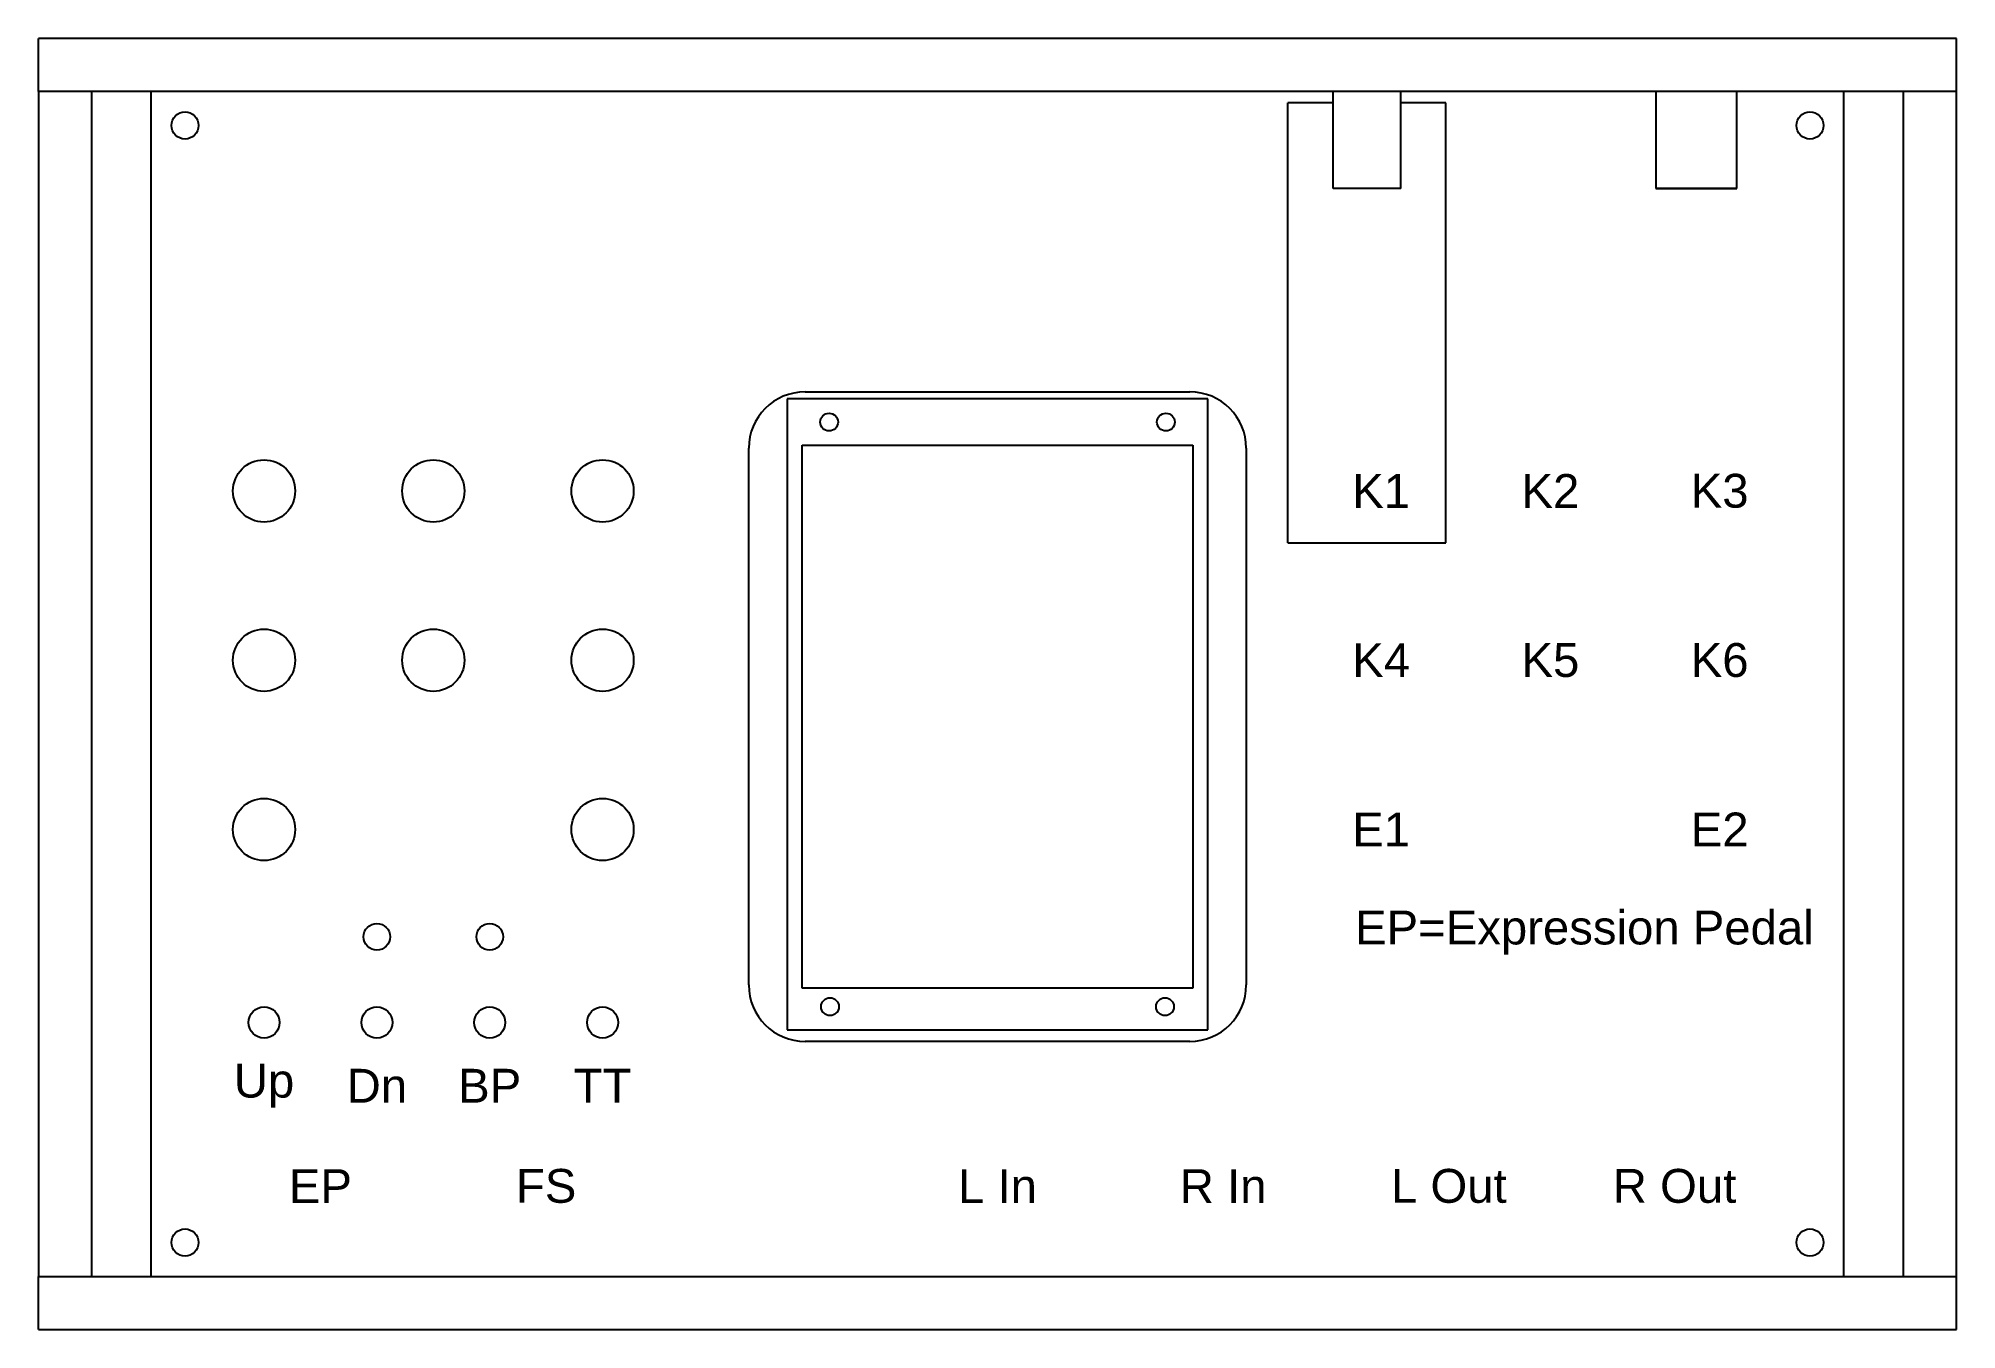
# Model space of a CAD drawing. Header units: inches. Extents: x -0.5 to 8, y -0.24 to 5.49.
import ezdxf

# ---------------------------------------------------------------- set-up
doc = ezdxf.new("R2010")
doc.units = ezdxf.units.IN
doc.layers.get('0').update_dxf_attribs({"lineweight": 25})
for name, color, linetype, lineweight in [('Cuts', 1, 'Continuous', 25), ('Legend', 4, 'Continuous', 25), ('Legend 2', 4, 'Continuous', 25), ('Module', 2, 'Continuous', 25), ('PCB', 3, 'Continuous', 25)]:
    doc.layers.add(name, color=color, linetype=linetype, lineweight=lineweight)
doc.styles.add('textstyle3', font='arial.ttf')

# ---------------------------------------------------------------- blocks, each defined once
blk = doc.blocks.new('Display')
at = {"layer": 'Cuts'}
for p, q in [((-0.8523, 2.7244), (0.8523, 2.7244)), ((-1.1023, 0.0965), (-1.1023, 2.4744)), ((1.1023, 2.4744), (1.1023, 0.0965)), ((0.8523, -0.1535), (-0.8523, -0.1535))]:
    blk.add_line(p, q, dxfattribs=at)
for centre, start, end in [((-0.8523, 2.4744), 90, 180), ((0.8523, 2.4744), 0, 90), ((-0.8523, 0.0965), 180, 270), ((0.8523, 0.0965), 270, 0)]:
    blk.add_arc(centre, 0.25, start, end, dxfattribs=at)
at = {"layer": 'Module'}
for p, q in [((-0.9322, 2.693), (-0.9322, -0.1023)), ((0.9322, 2.693), (-0.9322, 2.693)), ((0.9322, -0.1023), (0.9322, 2.693)), ((-0.8661, 0.0827), (-0.8661, 2.4882)), ((-0.8661, 2.4882), (0.8661, 2.4882)), ((0.8661, 2.4882), (0.8661, 0.0827)), ((0.8661, 0.0827), (-0.8661, 0.0827)), ((-0.9322, -0.1023), (0.9322, -0.1023))]:
    blk.add_line(p, q, dxfattribs=at)
for centre in [(-0.7461, 2.5906), (0.7461, 2.5906), (-0.7421, 0), (0.7421, 0)]:
    blk.add_circle(centre, 0.0394, dxfattribs=at)

msp = doc.modelspace()

# ---------------------------------------------------------------- linework, layer by layer
for p, q in [((8, 5.486), (-0.5, 5.486)), ((-0.5, 5.25), (-0.5, 5.486)), ((8, 5.25), (8, 5.486)), ((8, 5.25), (-0.5, 5.25)), ((-0.5, 5.25), (-0.5, 0)), ((-0.264, 5.25), (-0.264, 0)), ((7.764, 0), (7.764, 5.25)), ((8, 0), (8, 5.25)), ((-0.5, 0), (8, 0)), ((-0.5, -0.236), (-0.5, 0)), ((8, -0.236), (8, 0)), ((-0.5, -0.236), (8, -0.236))]:
    msp.add_line(p, q)
for centre, radius in [((0.15, 5.1), 0.06), ((7.35, 5.1), 0.06), ((0.5, 3.4803), 0.1378), ((1.25, 3.4803), 0.1378), ((2, 3.4803), 0.1378), ((0.5, 2.7303), 0.1378), ((1.25, 2.7303), 0.1378), ((2, 2.7303), 0.1378), ((0.5, 1.9803), 0.1378), ((2, 1.9803), 0.1378), ((1, 1.505), 0.059), ((1.5, 1.505), 0.059), ((0.5, 1.125), 0.0688), ((1, 1.125), 0.0688), ((1.5, 1.125), 0.0688), ((2, 1.125), 0.0688), ((0.15, 0.15), 0.06), ((7.35, 0.15), 0.06)]:
    msp.add_circle(centre, radius)
at = {"layer": 'PCB'}
for p, q in [((0, 0), (0, 5.25)), ((7.5, 5.25), (0, 5.25)), ((5.037, 3.25), (5.037, 5.2)), ((5.237, 5.2), (5.037, 5.2)), ((5.237, 4.82), (5.237, 5.25)), ((5.537, 4.82), (5.537, 5.25)), ((5.737, 5.2), (5.537, 5.2)), ((5.737, 3.25), (5.737, 5.2)), ((6.6665, 5.25), (6.6665, 4.82)), ((7.0265, 4.82), (7.0265, 5.25)), ((7.5, 0), (7.5, 5.25)), ((7.5, 5.25), (7.5, 5.25)), ((5.537, 4.82), (5.237, 4.82)), ((6.6665, 4.82), (7.0265, 4.82)), ((7.0265, 4.82), (6.6665, 4.82)), ((5.037, 3.25), (5.737, 3.25)), ((0, 0), (7.5, 0))]:
    msp.add_line(p, q, dxfattribs=at)

# ---------------------------------------------------------------- block references
at = {"layer": 'Cuts'}
msp.add_blockref('Display', (3.75, 1.195), dxfattribs=at)

# ---------------------------------------------------------------- texts
at = {"layer": 'Legend', "char_height": 2, "attachment_point": 5, "style": 'textstyle3'}
for s, insert in [('\\H0.15;K1', (5.45, 3.4803)), ('\\H0.15;K2', (6.2, 3.4803)), ('\\H0.15;K3', (6.95, 3.4803)), ('\\H0.15;K4', (5.45, 2.7303)), ('\\H0.15;K5', (6.2, 2.7303)), ('\\H0.15;K6', (6.95, 2.7303)), ('\\H0.15;E1', (5.45, 1.9803)), ('\\H0.15;E2', (6.95, 1.9803)), ('\\H0.15;EP=Expression Pedal', (6.3505, 1.5233)), ('\\H0.15;Up', (0.5, 0.8447)), ('\\H0.15;Dn', (1, 0.8447)), ('\\H0.15;BP', (1.5, 0.8447)), ('\\H0.15;TT', (2, 0.8447))]:
    msp.add_mtext(s, dxfattribs=dict(at, insert=insert))
at = {"layer": 'Legend 2', "char_height": 2, "attachment_point": 5, "style": 'textstyle3'}
for s, insert in [('\\H0.15;EP', (0.75, 0.4)), ('\\H0.15;FS', (1.75, 0.4)), ('\\H0.15;L In', (3.75, 0.4)), ('\\H0.15;R In', (4.75, 0.4)), ('\\H0.15;L Out', (5.75, 0.4)), ('\\H0.15;R Out', (6.75, 0.4))]:
    msp.add_mtext(s, dxfattribs=dict(at, insert=insert))

doc.saveas('drawing.dxf')
